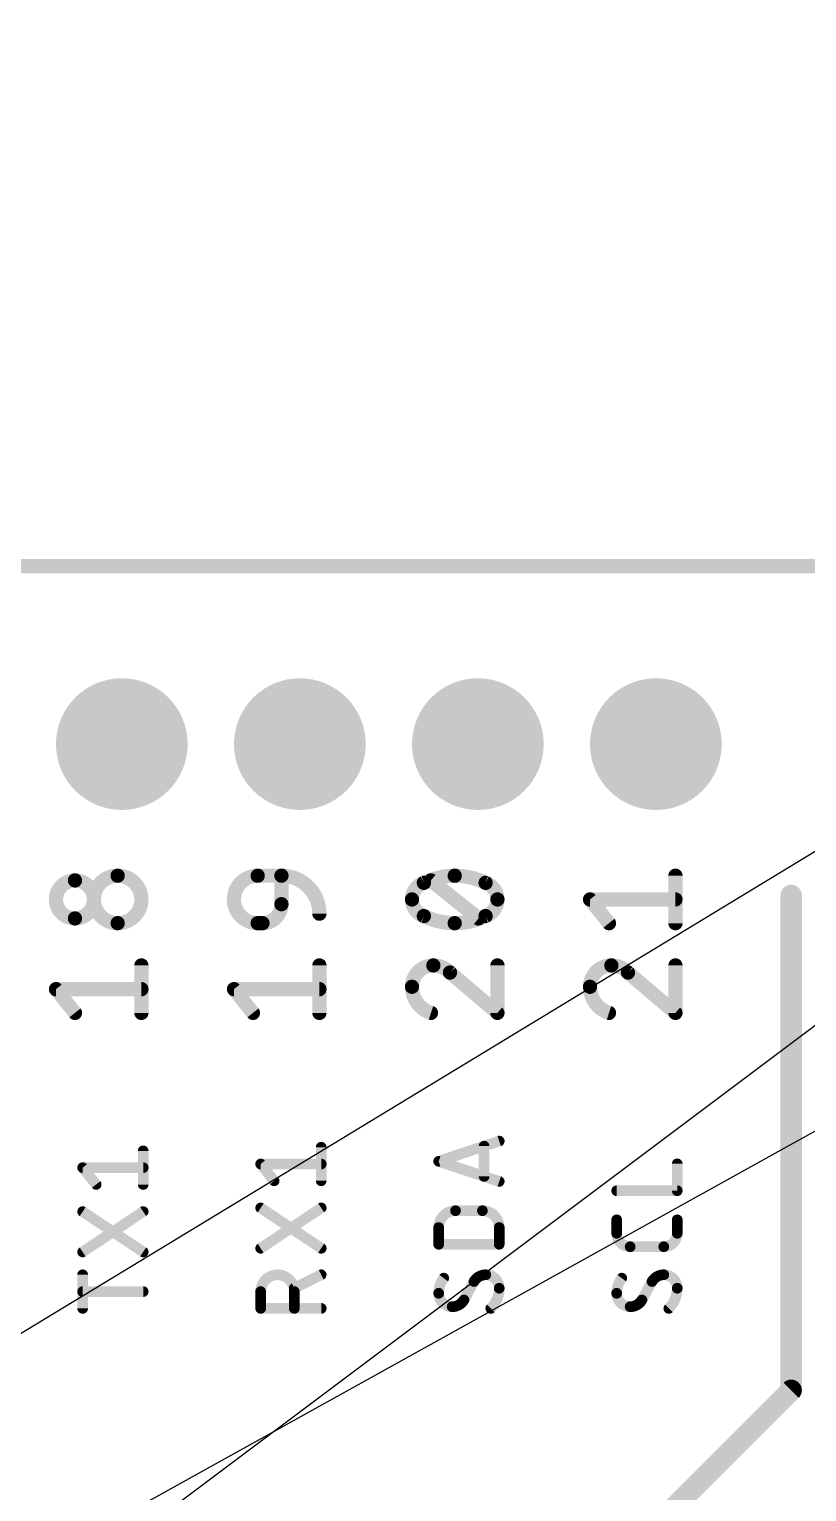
# Model space of a CAD drawing. Extents: x -123 to 102, y -1 to 117.
# Drawn here: x 64.72 to 75.81, y 41.4 to 62.27 of the extents above; entities that cross this region are included whole.
import ezdxf

# ---------------------------------------------------------------- set-up
doc = ezdxf.new("R2010")
doc.units = 0
for name, color, linetype in [('17', 110, 'CONTINUOUS'), ('19', 53, 'CONTINUOUS'), ('51', 253, 'CONTINUOUS')]:
    doc.layers.add(name, color=color, linetype=linetype)

# ---------------------------------------------------------------- blocks, each defined once
blk = doc.blocks.new('RECT')
blk.add_solid([(-0.5, -0.5), (0.5, -0.5), (-0.5, 0.5), (0.5, 0.5)])
blk = doc.blocks.new('ROUNDP')
at = {"const_width": 0.5}
blk.add_lwpolyline([(0, -0.25, 1), (0, 0.25, 1), (0, -0.25)], format="xyb", dxfattribs=at)

msp = doc.modelspace()

# ---------------------------------------------------------------- linework, layer by layer
at = {"layer": '19'}
for p, q in [((53.34, 36.83), (95.25, 62.27)), ((58.42, 36.83), (95.25, 57.27)), ((60.96, 36.83), (81.28, 52.07))]:
    msp.add_line(p, q, dxfattribs=at)
at = {"layer": '51'}
for points, const_width in [([(-12.7, 54.61), (83.82, 54.61)], 0.2032), ([(67.9789, 50.1921), (68.3175, 50.1921)], 0.2032), ([(68.3175, 50.1921), (68.3175, 49.7857)], 0.2032), ([(73.9394, 49.5148), (73.9394, 50.1921)], 0.2032), ([(71.1285, 49.5825), (70.4511, 50.1244)], 0.2032), ([(72.9911, 49.5148), (72.7202, 49.8534)], 0.2032), ([(72.7202, 49.8534), (73.9394, 49.8534)], 0.2032), ([(75.5904, 42.8498), (75.5904, 49.911)], 0.3048), ([(68.0466, 49.5148), (67.9789, 49.5148)], 0.2032), ([(66.3194, 48.2346), (66.3194, 48.9119)], 0.2032), ([(68.8594, 48.2346), (68.8594, 48.9119)], 0.2032), ([(70.7221, 48.8103), (71.3994, 48.2346)], 0.2032), ([(71.3994, 48.2346), (71.3994, 48.9119)], 0.2032), ([(73.2621, 48.8103), (73.9394, 48.2346)], 0.2032), ([(73.9394, 48.2346), (73.9394, 48.9119)], 0.2032), ([(65.3711, 48.2346), (65.1002, 48.5733)], 0.2032), ([(65.1002, 48.5733), (66.3194, 48.5733)], 0.2032), ([(67.9111, 48.2346), (67.6402, 48.5733)], 0.2032), ([(67.6402, 48.5733), (68.8594, 48.5733)], 0.2032), ([(66.3448, 45.786), (66.3448, 46.2658)], 0.1524), ([(68.8848, 45.8385), (68.8848, 46.3183)], 0.1524), ([(70.5612, 46.1174), (71.4248, 46.4052)], 0.1524), ([(71.2089, 46.3333), (71.2089, 45.9015)], 0.1524), ([(68.2131, 45.8385), (68.0212, 46.0784)], 0.1524), ([(68.0212, 46.0784), (68.8848, 46.0784)], 0.1524), ([(71.4248, 45.8295), (70.5612, 46.1174)], 0.1524), ([(73.9648, 45.6972), (73.9648, 46.081)], 0.1524), ([(65.6731, 45.786), (65.4812, 46.0259)], 0.1524), ([(65.4812, 46.0259), (66.3448, 46.0259)], 0.1524), ([(73.1012, 45.6972), (73.9648, 45.6972)], 0.1524), ([(68.8848, 44.8762), (68.0212, 45.4519)], 0.1524), ([(68.0212, 44.8762), (68.8848, 45.4519)], 0.1524), ([(66.3448, 44.8237), (65.4812, 45.3994)], 0.1524), ([(65.4812, 44.8237), (66.3448, 45.3994)], 0.1524), ([(70.8011, 45.4124), (71.1849, 45.4124)], 0.1524), ([(73.1012, 45.0902), (73.1012, 45.2821)], 0.1524), ([(73.9648, 45.2821), (73.9648, 45.0902)], 0.1524), ([(70.5612, 44.9326), (70.5612, 45.1725)], 0.1524), ([(71.4248, 45.1725), (71.4248, 44.9326)], 0.1524), ([(71.4248, 44.9326), (70.5612, 44.9326)], 0.1524), ([(73.7729, 44.8983), (73.2931, 44.8983)], 0.1524), ([(65.4812, 44.0182), (65.4812, 44.498)], 0.1524), ([(68.8848, 44.498), (68.501, 44.3061)], 0.1524), ([(71.065, 44.402), (70.921, 44.1381)], 0.1524), ([(73.605, 44.402), (73.461, 44.1381)], 0.1524), ([(66.3448, 44.2581), (65.4812, 44.2581)], 0.1524), ([(68.0212, 44.0182), (68.0212, 44.2581)], 0.1524), ([(68.501, 44.2581), (68.501, 44.0182)], 0.1524), ([(68.8848, 44.0182), (68.0212, 44.0182)], 0.1524), ([(73.5584, 40.8178), (75.5904, 42.8498)], 0.3048)]:
    msp.add_lwpolyline(points, dxfattribs=dict(at, const_width=const_width))
for points, const_width in [([(65.9807, 50.1921, 1), (65.9807, 49.5148)], 0.2032), ([(65.9807, 49.5148, 1), (65.9807, 50.1921)], 0.2032), ([(65.9807, 50.2429, 1), (65.9807, 50.1413)], 0.1016), ([(65.9807, 50.1413, 1), (65.9807, 50.2429)], 0.1016), ([(67.9789, 50.1921, 1), (67.9789, 49.5148)], 0.2032), ([(67.9789, 50.2429, 1), (67.9789, 50.1413)], 0.1016), ([(67.9789, 50.1413, 1), (67.9789, 50.2429)], 0.1016), ([(68.3683, 50.1921, 1), (68.2667, 50.1921)], 0.1016), ([(68.8594, 49.6502, 0.4142), (68.3175, 50.1921)], 0.2032), ([(68.3175, 50.2429, 1), (68.3175, 50.1413)], 0.1016), ([(68.3175, 50.1413, 1), (68.3175, 50.2429)], 0.1016), ([(70.7898, 50.1921, 0.1139), (70.3495, 50.0905)], 0.2032), ([(71.2301, 50.0905, 0.1139), (70.7898, 50.1921)], 0.2032), ([(70.7898, 50.2429, 1), (70.7898, 50.1413)], 0.1016), ([(70.7898, 50.1413, 1), (70.7898, 50.2429)], 0.1016), ([(73.9902, 50.1921, 1), (73.8886, 50.1921)], 0.1016), ([(65.3711, 50.1244, 1), (65.3711, 49.5825)], 0.2032), ([(65.3711, 49.5825, 1), (65.3711, 50.1244)], 0.2032), ([(65.3711, 50.1752, 1), (65.3711, 50.0736)], 0.1016), ([(65.3711, 50.0736, 1), (65.3711, 50.1752)], 0.1016), ([(70.3495, 50.0905, 0.3205), (70.1802, 49.8534)], 0.2032), ([(70.3273, 50.1362, 1), (70.3718, 50.0448)], 0.1016), ([(70.366, 50.0424, 1), (70.3331, 50.1385)], 0.1016), ([(70.4829, 50.164, 1), (70.4194, 50.0847)], 0.1016), ([(71.3994, 49.8534, 0.3205), (71.2301, 50.0905)], 0.2032), ([(71.2465, 50.1385, 1), (71.2136, 50.0424)], 0.1016), ([(71.2078, 50.0448, 1), (71.2523, 50.1362)], 0.1016), ([(68.0466, 49.5148, 0.4142), (68.3175, 49.7857)], 0.2032), ([(68.3683, 49.7857, 1), (68.2667, 49.7857)], 0.1016), ([(70.1802, 49.8534, 0.3205), (70.3495, 49.6164)], 0.2032), ([(70.231, 49.8534, 1), (70.1294, 49.8534)], 0.1016), ([(70.1294, 49.8534, 1), (70.231, 49.8534)], 0.1016), ([(71.2301, 49.6164, 0.3205), (71.3994, 49.8534)], 0.2032), ([(71.4502, 49.8534, 1), (71.3486, 49.8534)], 0.1016), ([(71.3486, 49.8534, 1), (71.4502, 49.8534)], 0.1016), ([(72.7599, 49.8852, 1), (72.6805, 49.8217)], 0.1016), ([(72.7202, 49.9042, 1), (72.7202, 49.8026)], 0.1016), ([(73.9394, 49.8026, 1), (73.9394, 49.9042)], 0.1016), ([(75.6666, 49.911, 1), (75.5142, 49.911)], 0.1524), ([(65.3711, 49.6333, 1), (65.3711, 49.5317)], 0.1016), ([(65.3711, 49.5317, 1), (65.3711, 49.6333)], 0.1016), ([(68.2667, 49.7857, 1), (68.3683, 49.7857)], 0.1016), ([(68.8086, 49.6502, 1), (68.9102, 49.6502)], 0.1016), ([(70.3495, 49.6164, 0.1139), (70.7898, 49.5148)], 0.2032), ([(70.3718, 49.662, 1), (70.3273, 49.5707)], 0.1016), ([(70.3331, 49.5683, 1), (70.366, 49.6644)], 0.1016), ([(70.7898, 49.5148, 0.1139), (71.2301, 49.6164)], 0.2032), ([(71.0967, 49.5428, 1), (71.1602, 49.6222)], 0.1016), ([(71.2136, 49.6644, 1), (71.2465, 49.5683)], 0.1016), ([(71.2523, 49.5707, 1), (71.2078, 49.662)], 0.1016), ([(65.9807, 49.5656, 1), (65.9807, 49.464)], 0.1016), ([(65.9807, 49.464, 1), (65.9807, 49.5656)], 0.1016), ([(67.9789, 49.5656, 1), (67.9789, 49.464)], 0.1016), ([(67.9789, 49.464, 1), (67.9789, 49.5656)], 0.1016), ([(68.0466, 49.5656, 1), (68.0466, 49.464)], 0.1016), ([(68.0466, 49.464, 1), (68.0466, 49.5656)], 0.1016), ([(70.7898, 49.5656, 1), (70.7898, 49.464)], 0.1016), ([(70.7898, 49.464, 1), (70.7898, 49.5656)], 0.1016), ([(72.9515, 49.483, 1), (73.0308, 49.5465)], 0.1016), ([(73.8886, 49.5148, 1), (73.9902, 49.5148)], 0.1016), ([(66.3702, 48.9119, 1), (66.2686, 48.9119)], 0.1016), ([(68.9102, 48.9119, 1), (68.8086, 48.9119)], 0.1016), ([(70.485, 48.9119, 0.4142), (70.1802, 48.6071)], 0.2032), ([(70.7221, 48.8103, 0.2053), (70.485, 48.9119)], 0.2032), ([(70.485, 48.9627, 1), (70.485, 48.8611)], 0.1016), ([(70.485, 48.8611, 1), (70.485, 48.9627)], 0.1016), ([(70.755, 48.849, 1), (70.6892, 48.7716)], 0.1016), ([(70.6853, 48.7753, 1), (70.7589, 48.8454)], 0.1016), ([(71.4502, 48.9119, 1), (71.3486, 48.9119)], 0.1016), ([(73.025, 48.9119, 0.4142), (72.7202, 48.6071)], 0.2032), ([(73.2621, 48.8103, 0.2053), (73.025, 48.9119)], 0.2032), ([(73.025, 48.9627, 1), (73.025, 48.8611)], 0.1016), ([(73.025, 48.8611, 1), (73.025, 48.9627)], 0.1016), ([(73.295, 48.849, 1), (73.2292, 48.7716)], 0.1016), ([(73.2253, 48.7753, 1), (73.2989, 48.8454)], 0.1016), ([(73.9902, 48.9119, 1), (73.8886, 48.9119)], 0.1016), ([(65.1399, 48.605, 1), (65.0605, 48.5415)], 0.1016), ([(65.1002, 48.6241, 1), (65.1002, 48.5225)], 0.1016), ([(66.3194, 48.5225, 1), (66.3194, 48.6241)], 0.1016), ([(67.6799, 48.605, 1), (67.6005, 48.5415)], 0.1016), ([(67.6402, 48.6241, 1), (67.6402, 48.5225)], 0.1016), ([(68.8594, 48.5225, 1), (68.8594, 48.6241)], 0.1016), ([(70.1802, 48.6071, 0.3252), (70.4511, 48.2346)], 0.2032), ([(70.231, 48.6071, 1), (70.1294, 48.6071)], 0.1016), ([(70.1294, 48.6071, 1), (70.231, 48.6071)], 0.1016), ([(72.7202, 48.6071, 0.3252), (72.9911, 48.2346)], 0.2032), ([(72.771, 48.6071, 1), (72.6694, 48.6071)], 0.1016), ([(72.6694, 48.6071, 1), (72.771, 48.6071)], 0.1016), ([(65.3315, 48.2029, 1), (65.4108, 48.2663)], 0.1016), ([(66.2686, 48.2346, 1), (66.3702, 48.2346)], 0.1016), ([(67.8715, 48.2029, 1), (67.9508, 48.2663)], 0.1016), ([(68.8086, 48.2346, 1), (68.9102, 48.2346)], 0.1016), ([(70.4355, 48.1863, 1), (70.4668, 48.2829)], 0.1016), ([(71.3486, 48.2346, 1), (71.4502, 48.2346)], 0.1016), ([(71.3665, 48.1959, 1), (71.4323, 48.2733)], 0.1016), ([(72.9755, 48.1863, 1), (73.0068, 48.2829)], 0.1016), ([(73.8886, 48.2346, 1), (73.9902, 48.2346)], 0.1016), ([(73.9065, 48.1959, 1), (73.9723, 48.2733)], 0.1016), ([(66.3829, 46.2658, 1), (66.3067, 46.2658)], 0.0762), ([(68.9229, 46.3183, 1), (68.8467, 46.3183)], 0.0762), ([(71.247, 46.3333, 1), (71.1708, 46.3333)], 0.0762), ([(71.4368, 46.3691, 1), (71.4128, 46.4414)], 0.0762), ([(68.051, 46.1022, 1), (67.9914, 46.0546)], 0.0762), ([(68.0212, 46.1165, 1), (68.0212, 46.0403)], 0.0762), ([(68.8848, 46.0403, 1), (68.8848, 46.1165)], 0.0762), ([(70.5732, 46.1535, 1), (70.5492, 46.0812)], 0.0762), ([(70.5492, 46.1535, 1), (70.5732, 46.0812)], 0.0762), ([(74.0029, 46.081, 1), (73.9267, 46.081)], 0.0762), ([(65.511, 46.0497, 1), (65.4514, 46.0021)], 0.0762), ([(65.4812, 46.064, 1), (65.4812, 45.9878)], 0.0762), ([(66.3448, 45.9878, 1), (66.3448, 46.064)], 0.0762), ([(71.1708, 45.9015, 1), (71.247, 45.9015)], 0.0762), ([(65.6434, 45.7622, 1), (65.7029, 45.8098)], 0.0762), ([(66.3067, 45.786, 1), (66.3829, 45.786)], 0.0762), ([(68.1834, 45.8147, 1), (68.2429, 45.8623)], 0.0762), ([(68.8467, 45.8385, 1), (68.9229, 45.8385)], 0.0762), ([(71.4128, 45.7933, 1), (71.4368, 45.8656)], 0.0762), ([(73.1012, 45.7353, 1), (73.1012, 45.6591)], 0.0762), ([(73.9267, 45.6972, 1), (74.0029, 45.6972)], 0.0762), ([(73.9648, 45.6591, 1), (73.9648, 45.7353)], 0.0762), ([(68.0423, 45.4836, 1), (68.0001, 45.4202)], 0.0762), ([(68.9059, 45.4202, 1), (68.8637, 45.4836)], 0.0762), ([(65.5023, 45.4311, 1), (65.4601, 45.3677)], 0.0762), ([(66.3659, 45.3677, 1), (66.3237, 45.4311)], 0.0762), ([(70.8011, 45.4124, 0.4142), (70.5612, 45.1725)], 0.1524), ([(70.8011, 45.4505, 1), (70.8011, 45.3743)], 0.0762), ([(70.8011, 45.3743, 1), (70.8011, 45.4505)], 0.0762), ([(71.4248, 45.1725, 0.4142), (71.1849, 45.4124)], 0.1524), ([(71.1849, 45.4505, 1), (71.1849, 45.3743)], 0.0762), ([(71.1849, 45.3743, 1), (71.1849, 45.4505)], 0.0762), ([(73.1393, 45.2821, 1), (73.0631, 45.2821)], 0.0762), ([(74.0029, 45.2821, 1), (73.9267, 45.2821)], 0.0762), ([(70.5993, 45.1725, 1), (70.5231, 45.1725)], 0.0762), ([(70.5231, 45.1725, 1), (70.5993, 45.1725)], 0.0762), ([(71.4629, 45.1725, 1), (71.3867, 45.1725)], 0.0762), ([(71.3867, 45.1725, 1), (71.4629, 45.1725)], 0.0762), ([(73.1012, 45.0902, 0.4142), (73.2931, 44.8983)], 0.1524), ([(73.1393, 45.0902, 1), (73.0631, 45.0902)], 0.0762), ([(73.0631, 45.0902, 1), (73.1393, 45.0902)], 0.0762), ([(73.7729, 44.8983, 0.4142), (73.9648, 45.0902)], 0.1524), ([(74.0029, 45.0902, 1), (73.9267, 45.0902)], 0.0762), ([(73.9267, 45.0902, 1), (74.0029, 45.0902)], 0.0762), ([(65.4601, 44.8554, 1), (65.5023, 44.792)], 0.0762), ([(66.3237, 44.792, 1), (66.3659, 44.8554)], 0.0762), ([(68.0001, 44.9079, 1), (68.0423, 44.8444)], 0.0762), ([(68.8637, 44.8444, 1), (68.9059, 44.9079)], 0.0762), ([(70.5612, 44.9707, 1), (70.5612, 44.8945)], 0.0762), ([(70.5231, 44.9326, 1), (70.5993, 44.9326)], 0.0762), ([(71.3867, 44.9326, 1), (71.4629, 44.9326)], 0.0762), ([(71.4248, 44.8945, 1), (71.4248, 44.9707)], 0.0762), ([(73.2931, 44.9364, 1), (73.2931, 44.8602)], 0.0762), ([(73.2931, 44.8602, 1), (73.2931, 44.9364)], 0.0762), ([(73.7729, 44.9364, 1), (73.7729, 44.8602)], 0.0762), ([(73.7729, 44.8602, 1), (73.7729, 44.9364)], 0.0762), ([(65.5193, 44.498, 1), (65.4431, 44.498)], 0.0762), ([(68.501, 44.2581, 1), (68.0212, 44.2581)], 0.1524), ([(68.9018, 44.4639, 1), (68.8678, 44.5321)], 0.0762), ([(70.6332, 44.45, 0.1623), (70.5612, 44.2341)], 0.1524), ([(70.6636, 44.4271, 1), (70.6027, 44.4729)], 0.0762), ([(71.0321, 44.4214, 1), (71.0978, 44.3827)], 0.0762), ([(71.2329, 44.498, 0.2656), (71.065, 44.402)], 0.1524), ([(71.0984, 44.3838, 1), (71.0315, 44.4203)], 0.0762), ([(71.4248, 44.3061, 0.4142), (71.2329, 44.498)], 0.1524), ([(71.2329, 44.5361, 1), (71.2329, 44.4599)], 0.0762), ([(71.2329, 44.4599, 1), (71.2329, 44.5361)], 0.0762), ([(73.1732, 44.45, 0.1623), (73.1012, 44.2341)], 0.1524), ([(73.2036, 44.4271, 1), (73.1427, 44.4729)], 0.0762), ([(73.5721, 44.4214, 1), (73.6378, 44.3827)], 0.0762), ([(73.7729, 44.498, 0.2656), (73.605, 44.402)], 0.1524), ([(73.6384, 44.3838, 1), (73.5715, 44.4203)], 0.0762), ([(73.9648, 44.3061, 0.4142), (73.7729, 44.498)], 0.1524), ([(73.7729, 44.5361, 1), (73.7729, 44.4599)], 0.0762), ([(73.7729, 44.4599, 1), (73.7729, 44.5361)], 0.0762), ([(65.4812, 44.2962, 1), (65.4812, 44.22)], 0.0762), ([(66.3448, 44.22, 1), (66.3448, 44.2962)], 0.0762), ([(68.0593, 44.2581, 1), (67.9831, 44.2581)], 0.0762), ([(67.9831, 44.2581, 1), (68.0593, 44.2581)], 0.0762), ([(68.4839, 44.3401, 1), (68.518, 44.272)], 0.0762), ([(68.5391, 44.2581, 1), (68.4629, 44.2581)], 0.0762), ([(68.4629, 44.2581, 1), (68.5391, 44.2581)], 0.0762), ([(70.5612, 44.2341, 0.4142), (70.7531, 44.0422)], 0.1524), ([(70.5993, 44.2341, 1), (70.5231, 44.2341)], 0.0762), ([(70.5231, 44.2341, 1), (70.5993, 44.2341)], 0.0762), ([(71.3049, 44.0182, 0.2), (71.4248, 44.3061)], 0.1524), ([(71.4629, 44.3061, 1), (71.3867, 44.3061)], 0.0762), ([(71.3867, 44.3061, 1), (71.4629, 44.3061)], 0.0762), ([(73.1012, 44.2341, 0.4142), (73.2931, 44.0422)], 0.1524), ([(73.1393, 44.2341, 1), (73.0631, 44.2341)], 0.0762), ([(73.0631, 44.2341, 1), (73.1393, 44.2341)], 0.0762), ([(73.8449, 44.0182, 0.2), (73.9648, 44.3061)], 0.1524), ([(74.0029, 44.3061, 1), (73.9267, 44.3061)], 0.0762), ([(73.9267, 44.3061, 1), (74.0029, 44.3061)], 0.0762), ([(65.4431, 44.0182, 1), (65.5193, 44.0182)], 0.0762), ([(68.0212, 44.0563, 1), (68.0212, 43.9801)], 0.0762), ([(67.9831, 44.0182, 1), (68.0593, 44.0182)], 0.0762), ([(68.4629, 44.0182, 1), (68.5391, 44.0182)], 0.0762), ([(68.8848, 43.9801, 1), (68.8848, 44.0563)], 0.0762), ([(70.7531, 44.0422, 0.2656), (70.921, 44.1381)], 0.1524), ([(70.7531, 44.0803, 1), (70.7531, 44.0041)], 0.0762), ([(70.7531, 44.0041, 1), (70.7531, 44.0803)], 0.0762), ([(70.8876, 44.1564, 1), (70.9545, 44.1199)], 0.0762), ([(70.9539, 44.1188, 1), (70.8882, 44.1575)], 0.0762), ([(71.278, 44.0453, 1), (71.3317, 43.9911)], 0.0762), ([(73.2931, 44.0422, 0.2656), (73.461, 44.1381)], 0.1524), ([(73.2931, 44.0803, 1), (73.2931, 44.0041)], 0.0762), ([(73.2931, 44.0041, 1), (73.2931, 44.0803)], 0.0762), ([(73.4276, 44.1564, 1), (73.4945, 44.1199)], 0.0762), ([(73.4939, 44.1188, 1), (73.4282, 44.1575)], 0.0762), ([(73.818, 44.0453, 1), (73.8717, 43.9911)], 0.0762), ([(75.6443, 42.7959, 1), (75.5365, 42.9037)], 0.1524), ([(75.5142, 42.8498, 1), (75.6666, 42.8498)], 0.1524)]:
    msp.add_lwpolyline(points, format="xyb", dxfattribs=dict(at, const_width=const_width))

# ---------------------------------------------------------------- block references
at = {"layer": '17', "xscale": 1.8796, "yscale": 1.8796, "rotation": 90}
for p in [(66.04, 52.07), (66.04, 52.07), (68.58, 52.07), (68.58, 52.07), (71.12, 52.07), (71.12, 52.07), (73.66, 52.07), (73.66, 52.07)]:
    msp.add_blockref('ROUNDP', p, dxfattribs=at)
at = {"layer": '51', "xscale": 0.508, "yscale": 0.508}
for p in [(66.04, 52.07), (68.58, 52.07), (71.12, 52.07), (73.66, 52.07)]:
    msp.add_blockref('RECT', p, dxfattribs=at)

doc.saveas('drawing.dxf')
